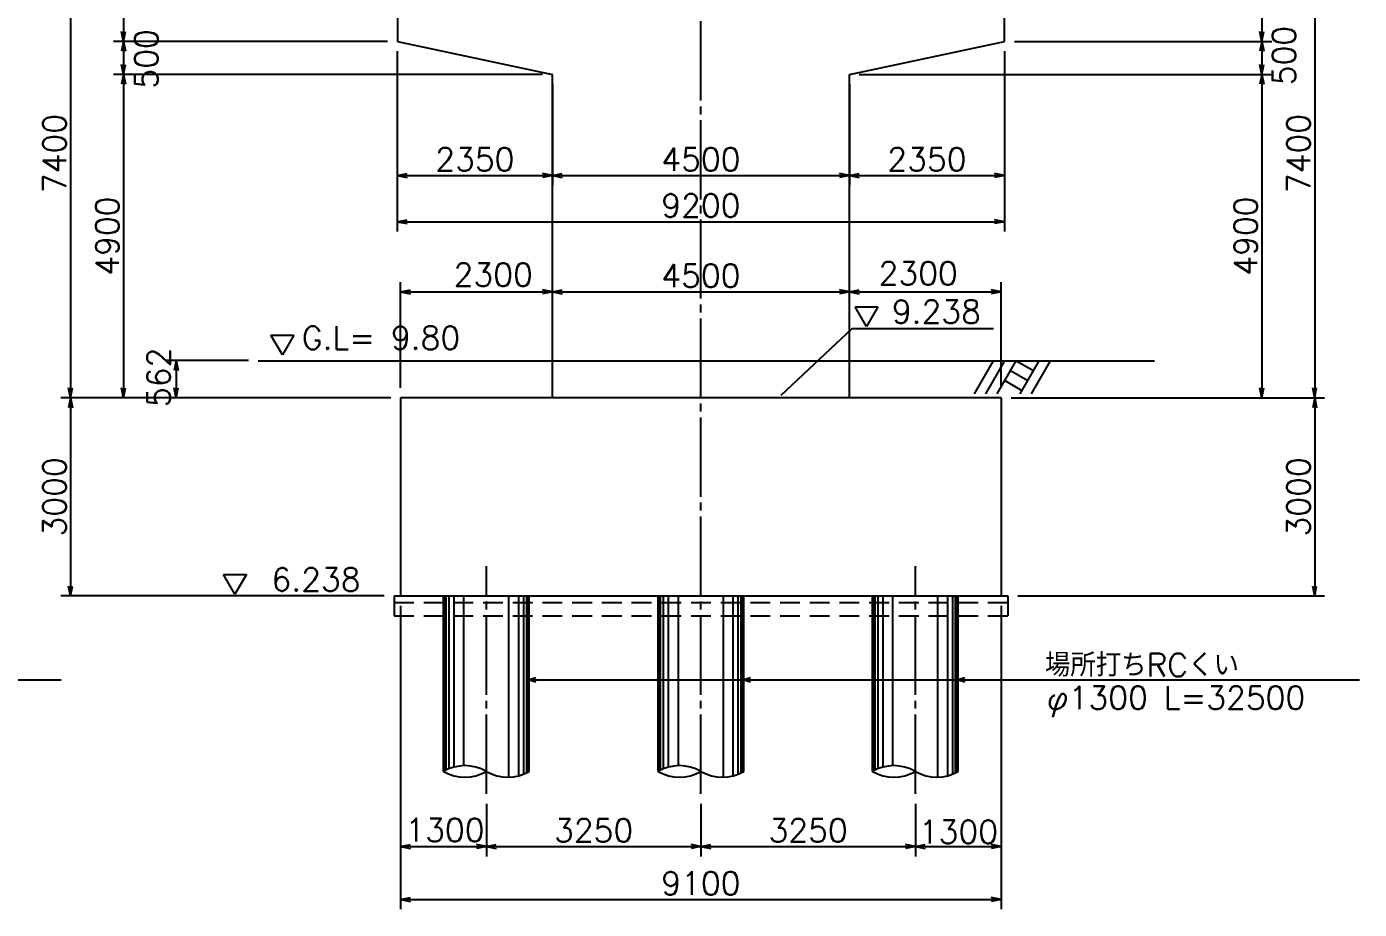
# Model space of a CAD drawing. Extents: x 284700 to 368800, y 984 to 60384.
# Drawn here: x 308576 to 328769, y 29985 to 43354 of the extents above; entities that cross this region are included whole.
import ezdxf

# ---------------------------------------------------------------- set-up
doc = ezdxf.new("R2010")
doc.units = 0
doc.header["$LTSCALE"] = 300
doc.header["$MEASUREMENT"] = 0
doc.linetypes.add('HASEN1', pattern=[3, 2, -1])
doc.linetypes.add('TEN1SEN1', pattern=[25, 20, -1.5, 2, -1.5])
doc.layers.get('0').update_dxf_attribs({"linetype": 'CONTINUOUS'})
doc.layers.get('DEFPOINTS').update_dxf_attribs({"linetype": 'CONTINUOUS'})
for name, color, linetype in [('LAYER001', 7, 'CONTINUOUS'), ('LAYER002', 3, 'CONTINUOUS'), ('寸法', 1, 'CONTINUOUS'), ('構造上部', 4, 'CONTINUOUS'), ('構造線', 3, 'CONTINUOUS'), ('記号-1', 7, 'CONTINUOUS')]:
    doc.layers.add(name, color=color, linetype=linetype)
doc.styles.get("Standard").update_dxf_attribs({"font": 'romans.shx', "bigfont": 'extfont.shx'})
doc.dimstyles.new('DIMST1_100', dxfattribs={"dimscale": 100, "dimtxt": 3.5, "dimasz": 1.5, "dimexe": 1.5, "dimexo": 1.5, "dimgap": 0.7, "dimtad": 1, "dimdec": 0, "dimzin": 0, "dimdsep": 46, "dimtxsty": 'Standard', "dimblk": 'arrow_1', "dimcen": 1.5, "dimdle": 3, "dimclrd": 1, "dimclre": 1, "dimclrt": 3, "dimaunit": 1, "dimadec": 3, "dimazin": 0, "dimtfac": 1, "dimtdec": 0, "dimtmove": 2, "dimatfit": 3, "dimldrblk": 'OPEN30', "dimfxl": 0, "dimtvp": 0.7, "dimtolj": 1, "dimtzin": 0, "dimarcsym": 0})

# ---------------------------------------------------------------- blocks, each defined once
blk = doc.blocks.new('arrow_1')
at = {"color": 0}
for p, q in [((0, 0), (-1, 0.2)), ((0, 0), (-1, -0.2)), ((-1, 0), (0, 0))]:
    blk.add_line(p, q, dxfattribs=at)
blk = doc.blocks.new('*D3')
at = {"layer": 'DEFPOINTS', "color": 0}
for p in [(321042, 39336), (316542, 37731), (321042, 37731)]:
    blk.add_point(p, dxfattribs=at)
at = {"layer": '寸法', "color": 1, "lineweight": -2}
for p, q in [((316542, 37881), (316542, 39486)), ((321042, 37881), (321042, 39486)), ((316692, 39336), (320892, 39336))]:
    blk.add_line(p, q, dxfattribs=at)
at = {"layer": '寸法', "color": 1, "lineweight": -2, "xscale": 150, "yscale": 150, "zscale": 150, "rotation": 180}
blk.add_blockref('arrow_1', (316542, 39336), dxfattribs=at)
at = {"layer": '寸法', "color": 1, "lineweight": -2, "xscale": 150, "yscale": 150, "zscale": 150}
blk.add_blockref('arrow_1', (321042, 39336), dxfattribs=at)
at = {"layer": '寸法', "color": 3, "insert": (318792, 39581), "char_height": 350, "attachment_point": 5}
blk.add_mtext('\\A1;4500', dxfattribs=at)
blk = doc.blocks.new('_Open30')
at = {"layer": '記号-1', "color": 0, "linetype": 'Continuous', "lineweight": -2}
for p, q in [((-1, 0.27), (0, 0)), ((0, 0), (-1, -0.27)), ((0, 0), (-1, 0))]:
    blk.add_line(p, q, dxfattribs=at)
blk = doc.blocks.new('*D4')
at = {"layer": 'DEFPOINTS', "color": 0}
for p in [(316542, 39336), (314242, 37731), (316542, 37731)]:
    blk.add_point(p, dxfattribs=at)
at = {"layer": '寸法', "color": 1, "lineweight": -2}
for p, q in [((314242, 37881), (314242, 39486)), ((316542, 37881), (316542, 39486)), ((314392, 39336), (316392, 39336))]:
    blk.add_line(p, q, dxfattribs=at)
at = {"layer": '寸法', "color": 1, "lineweight": -2, "xscale": 150, "yscale": 150, "zscale": 150, "rotation": 180}
blk.add_blockref('arrow_1', (314242, 39336), dxfattribs=at)
at = {"layer": '寸法', "color": 1, "lineweight": -2, "xscale": 150, "yscale": 150, "zscale": 150}
blk.add_blockref('arrow_1', (316542, 39336), dxfattribs=at)
at = {"layer": '寸法', "color": 3, "insert": (315646, 39597), "char_height": 350, "attachment_point": 5}
blk.add_mtext('\\A1;2300', dxfattribs=at)
blk = doc.blocks.new('*D5')
at = {"layer": 'DEFPOINTS', "color": 0}
for p in [(316542, 42631), (310042, 37731), (314242, 37731)]:
    blk.add_point(p, dxfattribs=at)
at = {"layer": '寸法', "color": 1, "lineweight": -2}
for p, q in [((316392, 42631), (309892, 42631)), ((310042, 42481), (310042, 37881)), ((314092, 37731), (309892, 37731))]:
    blk.add_line(p, q, dxfattribs=at)
at = {"layer": '寸法', "color": 1, "lineweight": -2, "xscale": 150, "yscale": 150, "zscale": 150}
for p, rotation in [((310042, 42631), 90), ((310042, 37731), 270)]:
    blk.add_blockref('arrow_1', p, dxfattribs=dict(at, rotation=rotation))
at = {"layer": '寸法', "color": 3, "insert": (309797, 40181), "char_height": 350, "attachment_point": 5, "rotation": 90}
blk.add_mtext('\\A1;4900', dxfattribs=at)
blk = doc.blocks.new('*D6')
at = {"layer": 'DEFPOINTS', "color": 0}
for p in [(314192, 45131), (309242, 37731), (314242, 37731)]:
    blk.add_point(p, dxfattribs=at)
at = {"layer": '寸法', "color": 1, "lineweight": -2}
for p, q in [((314042, 45131), (309092, 45131)), ((309242, 44981), (309242, 37881)), ((314092, 37731), (309092, 37731))]:
    blk.add_line(p, q, dxfattribs=at)
at = {"layer": '寸法', "color": 1, "lineweight": -2, "xscale": 150, "yscale": 150, "zscale": 150}
for p, rotation in [((309242, 45131), 90), ((309242, 37731), 270)]:
    blk.add_blockref('arrow_1', p, dxfattribs=dict(at, rotation=rotation))
at = {"layer": '寸法', "color": 3, "insert": (308997, 41431), "char_height": 350, "attachment_point": 5, "rotation": 90}
blk.add_mtext('\\A1;7400', dxfattribs=at)
blk = doc.blocks.new('*D7')
at = {"layer": 'DEFPOINTS', "color": 0}
for p in [(323342, 39336), (321042, 37731), (323342, 37731)]:
    blk.add_point(p, dxfattribs=at)
at = {"layer": '寸法', "color": 1, "lineweight": -2}
for p, q in [((321042, 37881), (321042, 39486)), ((323342, 37881), (323342, 39486)), ((321192, 39336), (323192, 39336))]:
    blk.add_line(p, q, dxfattribs=at)
at = {"layer": '寸法', "color": 1, "lineweight": -2, "xscale": 150, "yscale": 150, "zscale": 150, "rotation": 180}
blk.add_blockref('arrow_1', (321042, 39336), dxfattribs=at)
at = {"layer": '寸法', "color": 1, "lineweight": -2, "xscale": 150, "yscale": 150, "zscale": 150}
blk.add_blockref('arrow_1', (323342, 39336), dxfattribs=at)
at = {"layer": '寸法', "color": 3, "insert": (322085, 39616), "char_height": 350, "attachment_point": 5}
blk.add_mtext('\\A1;2300', dxfattribs=at)
blk = doc.blocks.new('*D8')
at = {"layer": 'DEFPOINTS', "color": 0}
for p in [(321042, 42631), (323342, 37731), (327292, 37731)]:
    blk.add_point(p, dxfattribs=at)
at = {"layer": '寸法', "color": 1, "lineweight": -2}
for p, q in [((321192, 42631), (327442, 42631)), ((327292, 42481), (327292, 37881)), ((323492, 37731), (327442, 37731))]:
    blk.add_line(p, q, dxfattribs=at)
at = {"layer": '寸法', "color": 1, "lineweight": -2, "xscale": 150, "yscale": 150, "zscale": 150}
for p, rotation in [((327292, 42631), 90), ((327292, 37731), 270)]:
    blk.add_blockref('arrow_1', p, dxfattribs=dict(at, rotation=rotation))
at = {"layer": '寸法', "color": 3, "insert": (327047, 40181), "char_height": 350, "attachment_point": 5, "rotation": 90}
blk.add_mtext('\\A1;4900', dxfattribs=at)
blk = doc.blocks.new('*D9')
at = {"layer": 'DEFPOINTS', "color": 0}
for p in [(323392, 45131), (323342, 37731), (328092, 37731)]:
    blk.add_point(p, dxfattribs=at)
at = {"layer": '寸法', "color": 1, "lineweight": -2}
for p, q in [((323542, 45131), (328242, 45131)), ((328092, 44981), (328092, 37881)), ((323492, 37731), (328242, 37731))]:
    blk.add_line(p, q, dxfattribs=at)
at = {"layer": '寸法', "color": 1, "lineweight": -2, "xscale": 150, "yscale": 150, "zscale": 150}
for p, rotation in [((328092, 45131), 90), ((328092, 37731), 270)]:
    blk.add_blockref('arrow_1', p, dxfattribs=dict(at, rotation=rotation))
at = {"layer": '寸法', "color": 3, "insert": (327847, 41431), "char_height": 350, "attachment_point": 5, "rotation": 90}
blk.add_mtext('\\A1;7400', dxfattribs=at)
blk = doc.blocks.new('*D10')
at = {"layer": 'DEFPOINTS', "color": 0, "linetype": 'Continuous'}
for p in [(312085, 38295), (310842, 37731), (314242, 37731)]:
    blk.add_point(p, dxfattribs=at)
at = {"layer": '構造上部', "color": 1, "linetype": 'Continuous', "lineweight": -2}
for p, q in [((311935, 38295), (310692, 38295)), ((310842, 38145), (310842, 37881)), ((314092, 37731), (310692, 37731))]:
    blk.add_line(p, q, dxfattribs=at)
at = {"layer": '構造上部', "color": 1, "linetype": 'Continuous', "lineweight": -2, "xscale": 150, "yscale": 150, "zscale": 150}
for p, rotation in [((310842, 38295), 90), ((310842, 37731), 270)]:
    blk.add_blockref('arrow_1', p, dxfattribs=dict(at, rotation=rotation))
at = {"layer": '構造上部', "color": 3, "linetype": 'Continuous', "insert": (310577, 38042), "char_height": 350, "attachment_point": 5, "rotation": 90}
blk.add_mtext('\\A1;562', dxfattribs=at)
blk = doc.blocks.new('*D11')
at = {"layer": 'DEFPOINTS', "color": 0}
for p in [(314242, 37731), (309242, 34731), (314142, 34731)]:
    blk.add_point(p, dxfattribs=at)
at = {"layer": '寸法', "color": 1, "lineweight": -2}
for p, q in [((314092, 37731), (309092, 37731)), ((309242, 37581), (309242, 34881)), ((313992, 34731), (309092, 34731))]:
    blk.add_line(p, q, dxfattribs=at)
at = {"layer": '寸法', "color": 1, "lineweight": -2, "xscale": 150, "yscale": 150, "zscale": 150}
for p, rotation in [((309242, 37731), 90), ((309242, 34731), 270)]:
    blk.add_blockref('arrow_1', p, dxfattribs=dict(at, rotation=rotation))
at = {"layer": '寸法', "color": 3, "insert": (308997, 36231), "char_height": 350, "attachment_point": 5, "rotation": 90}
blk.add_mtext('\\A1;3000', dxfattribs=at)
blk = doc.blocks.new('*D12')
at = {"layer": 'DEFPOINTS', "color": 0}
for p in [(323342, 37731), (323442, 34731), (328092, 34731)]:
    blk.add_point(p, dxfattribs=at)
at = {"layer": '寸法', "color": 1, "lineweight": -2}
for p, q in [((323492, 37731), (328242, 37731)), ((328092, 37581), (328092, 34881)), ((323592, 34731), (328242, 34731))]:
    blk.add_line(p, q, dxfattribs=at)
at = {"layer": '寸法', "color": 1, "lineweight": -2, "xscale": 150, "yscale": 150, "zscale": 150}
for p, rotation in [((328092, 37731), 90), ((328092, 34731), 270)]:
    blk.add_blockref('arrow_1', p, dxfattribs=dict(at, rotation=rotation))
at = {"layer": '寸法', "color": 3, "insert": (327847, 36231), "char_height": 350, "attachment_point": 5, "rotation": 90}
blk.add_mtext('\\A1;3000', dxfattribs=at)
blk = doc.blocks.new('*D13')
at = {"layer": 'DEFPOINTS', "color": 0}
for p in [(314192, 43131), (323392, 43131), (323392, 40400)]:
    blk.add_point(p, dxfattribs=at)
at = {"layer": '寸法', "color": 1, "lineweight": -2}
for p, q in [((314192, 42981), (314192, 40250)), ((323392, 42981), (323392, 40250)), ((314342, 40400), (323242, 40400))]:
    blk.add_line(p, q, dxfattribs=at)
at = {"layer": '寸法', "color": 1, "lineweight": -2, "xscale": 150, "yscale": 150, "zscale": 150, "rotation": 180}
blk.add_blockref('arrow_1', (314192, 40400), dxfattribs=at)
at = {"layer": '寸法', "color": 1, "lineweight": -2, "xscale": 150, "yscale": 150, "zscale": 150}
blk.add_blockref('arrow_1', (323392, 40400), dxfattribs=at)
at = {"layer": '寸法', "color": 3, "insert": (318792, 40645), "char_height": 350, "attachment_point": 5}
blk.add_mtext('\\A1;9200', dxfattribs=at)
blk = doc.blocks.new('*D18')
at = {"layer": 'DEFPOINTS', "color": 0}
for p in [(314192, 43131), (310042, 42631), (316542, 42631)]:
    blk.add_point(p, dxfattribs=at)
at = {"layer": '寸法', "color": 1, "lineweight": -2}
for p, q in [((314042, 43131), (309892, 43131)), ((310042, 42981), (310042, 42781)), ((316392, 42631), (309892, 42631))]:
    blk.add_line(p, q, dxfattribs=at)
at = {"layer": '寸法', "color": 1, "lineweight": -2, "xscale": 150, "yscale": 150, "zscale": 150}
for p, rotation in [((310042, 43131), 90), ((310042, 42631), 270)]:
    blk.add_blockref('arrow_1', p, dxfattribs=dict(at, rotation=rotation))
at = {"layer": '寸法', "color": 3, "insert": (310388, 42865), "char_height": 350, "attachment_point": 5, "rotation": 90}
blk.add_mtext('\\A1;500', dxfattribs=at)
blk = doc.blocks.new('*D19')
at = {"layer": 'DEFPOINTS', "color": 0}
for p in [(314192, 45131), (310042, 43131), (314192, 43131)]:
    blk.add_point(p, dxfattribs=at)
at = {"layer": '寸法', "color": 1, "lineweight": -2}
for p, q in [((314042, 45131), (309892, 45131)), ((310042, 44981), (310042, 43281)), ((314042, 43131), (309892, 43131))]:
    blk.add_line(p, q, dxfattribs=at)
at = {"layer": '寸法', "color": 1, "lineweight": -2, "xscale": 150, "yscale": 150, "zscale": 150}
for p, rotation in [((310042, 45131), 90), ((310042, 43131), 270)]:
    blk.add_blockref('arrow_1', p, dxfattribs=dict(at, rotation=rotation))
at = {"layer": '寸法', "color": 3, "insert": (309797, 44131), "char_height": 350, "attachment_point": 5, "rotation": 90}
blk.add_mtext('\\A1;2000', dxfattribs=at)
blk = doc.blocks.new('*D20')
at = {"layer": 'DEFPOINTS', "color": 0}
for p in [(316542, 42631), (321042, 42631), (321042, 41100)]:
    blk.add_point(p, dxfattribs=at)
at = {"layer": '寸法', "color": 1, "lineweight": -2}
for p, q in [((316542, 42481), (316542, 40950)), ((321042, 42481), (321042, 40950)), ((316692, 41100), (320892, 41100))]:
    blk.add_line(p, q, dxfattribs=at)
at = {"layer": '寸法', "color": 1, "lineweight": -2, "xscale": 150, "yscale": 150, "zscale": 150, "rotation": 180}
blk.add_blockref('arrow_1', (316542, 41100), dxfattribs=at)
at = {"layer": '寸法', "color": 1, "lineweight": -2, "xscale": 150, "yscale": 150, "zscale": 150}
blk.add_blockref('arrow_1', (321042, 41100), dxfattribs=at)
at = {"layer": '寸法', "color": 3, "insert": (318792, 41345), "char_height": 350, "attachment_point": 5}
blk.add_mtext('\\A1;4500', dxfattribs=at)
blk = doc.blocks.new('*D21')
at = {"layer": 'DEFPOINTS', "color": 0}
for p in [(314192, 42829), (316542, 42631), (316542, 41100)]:
    blk.add_point(p, dxfattribs=at)
at = {"layer": '寸法', "color": 1, "lineweight": -2}
for p, q in [((314192, 42679), (314192, 40950)), ((316542, 42481), (316542, 40950)), ((314342, 41100), (316392, 41100))]:
    blk.add_line(p, q, dxfattribs=at)
at = {"layer": '寸法', "color": 1, "lineweight": -2, "xscale": 150, "yscale": 150, "zscale": 150, "rotation": 180}
blk.add_blockref('arrow_1', (314192, 41100), dxfattribs=at)
at = {"layer": '寸法', "color": 1, "lineweight": -2, "xscale": 150, "yscale": 150, "zscale": 150}
blk.add_blockref('arrow_1', (316542, 41100), dxfattribs=at)
at = {"layer": '寸法', "color": 3, "insert": (315367, 41345), "char_height": 350, "attachment_point": 5}
blk.add_mtext('\\A1;2350', dxfattribs=at)
blk = doc.blocks.new('*D22')
at = {"layer": 'DEFPOINTS', "color": 0}
for p in [(323392, 43131), (321042, 42631), (327292, 42631)]:
    blk.add_point(p, dxfattribs=at)
at = {"layer": '寸法', "color": 1, "lineweight": -2}
for p, q in [((323542, 43131), (327442, 43131)), ((327292, 42981), (327292, 42781)), ((321192, 42631), (327442, 42631))]:
    blk.add_line(p, q, dxfattribs=at)
at = {"layer": '寸法', "color": 1, "lineweight": -2, "xscale": 150, "yscale": 150, "zscale": 150}
for p, rotation in [((327292, 43131), 90), ((327292, 42631), 270)]:
    blk.add_blockref('arrow_1', p, dxfattribs=dict(at, rotation=rotation))
at = {"layer": '寸法', "color": 3, "insert": (327626, 42916), "char_height": 350, "attachment_point": 5, "rotation": 90}
blk.add_mtext('\\A1;500', dxfattribs=at)
blk = doc.blocks.new('*D23')
at = {"layer": 'DEFPOINTS', "color": 0}
for p in [(323392, 42829), (321042, 42631), (323392, 41100)]:
    blk.add_point(p, dxfattribs=at)
at = {"layer": '寸法', "color": 1, "lineweight": -2}
for p, q in [((323392, 42679), (323392, 40950)), ((321042, 42481), (321042, 40950)), ((321192, 41100), (323242, 41100))]:
    blk.add_line(p, q, dxfattribs=at)
at = {"layer": '寸法', "color": 1, "lineweight": -2, "xscale": 150, "yscale": 150, "zscale": 150, "rotation": 180}
blk.add_blockref('arrow_1', (321042, 41100), dxfattribs=at)
at = {"layer": '寸法', "color": 1, "lineweight": -2, "xscale": 150, "yscale": 150, "zscale": 150}
blk.add_blockref('arrow_1', (323392, 41100), dxfattribs=at)
at = {"layer": '寸法', "color": 3, "insert": (322217, 41345), "char_height": 350, "attachment_point": 5}
blk.add_mtext('\\A1;2350', dxfattribs=at)
blk = doc.blocks.new('*D24')
at = {"layer": 'DEFPOINTS', "color": 0}
for p in [(323392, 45131), (323392, 43131), (327292, 43131)]:
    blk.add_point(p, dxfattribs=at)
at = {"layer": '寸法', "color": 1, "lineweight": -2}
for p, q in [((323542, 45131), (327442, 45131)), ((327292, 44981), (327292, 43281)), ((323542, 43131), (327442, 43131))]:
    blk.add_line(p, q, dxfattribs=at)
at = {"layer": '寸法', "color": 1, "lineweight": -2, "xscale": 150, "yscale": 150, "zscale": 150}
for p, rotation in [((327292, 45131), 90), ((327292, 43131), 270)]:
    blk.add_blockref('arrow_1', p, dxfattribs=dict(at, rotation=rotation))
at = {"layer": '寸法', "color": 3, "insert": (327047, 44131), "char_height": 350, "attachment_point": 5, "rotation": 90}
blk.add_mtext('\\A1;2000', dxfattribs=at)
blk = doc.blocks.new('*D27')
at = {"layer": 'DEFPOINTS', "color": 0, "linetype": 'Continuous'}
for p in [(314242, 34731), (323342, 34731), (323342, 30135)]:
    blk.add_point(p, dxfattribs=at)
at = {"layer": '構造上部', "color": 1, "linetype": 'Continuous', "lineweight": -2}
for p, q in [((314242, 34581), (314242, 29985)), ((323342, 34581), (323342, 29985)), ((314392, 30135), (323192, 30135))]:
    blk.add_line(p, q, dxfattribs=at)
at = {"layer": '構造上部', "color": 1, "linetype": 'Continuous', "lineweight": -2, "xscale": 150, "yscale": 150, "zscale": 150, "rotation": 180}
blk.add_blockref('arrow_1', (314242, 30135), dxfattribs=at)
at = {"layer": '構造上部', "color": 1, "linetype": 'Continuous', "lineweight": -2, "xscale": 150, "yscale": 150, "zscale": 150}
blk.add_blockref('arrow_1', (323342, 30135), dxfattribs=at)
at = {"layer": '構造上部', "color": 3, "linetype": 'Continuous', "insert": (318792, 30380), "char_height": 350, "attachment_point": 5}
blk.add_mtext('\\A1;9100', dxfattribs=at)
blk = doc.blocks.new('*D28')
at = {"layer": 'DEFPOINTS', "color": 0, "linetype": 'Continuous'}
for p in [(314242, 34431), (315542, 31735), (315542, 30935)]:
    blk.add_point(p, dxfattribs=at)
at = {"layer": '構造上部', "color": 1, "linetype": 'Continuous', "lineweight": -2}
for p, q in [((314242, 34281), (314242, 30785)), ((315542, 31585), (315542, 30785)), ((314392, 30935), (315392, 30935))]:
    blk.add_line(p, q, dxfattribs=at)
at = {"layer": '構造上部', "color": 1, "linetype": 'Continuous', "lineweight": -2, "xscale": 150, "yscale": 150, "zscale": 150, "rotation": 180}
blk.add_blockref('arrow_1', (314242, 30935), dxfattribs=at)
at = {"layer": '構造上部', "color": 1, "linetype": 'Continuous', "lineweight": -2, "xscale": 150, "yscale": 150, "zscale": 150}
blk.add_blockref('arrow_1', (315542, 30935), dxfattribs=at)
at = {"layer": '構造上部', "color": 3, "linetype": 'Continuous', "insert": (314914, 31186), "char_height": 350, "attachment_point": 5}
blk.add_mtext('\\A1;1300', dxfattribs=at)
blk = doc.blocks.new('*D29')
at = {"layer": 'DEFPOINTS', "color": 0, "linetype": 'Continuous'}
for p in [(315542, 31735), (318792, 31735), (318792, 30935)]:
    blk.add_point(p, dxfattribs=at)
at = {"layer": '構造上部', "color": 1, "linetype": 'Continuous', "lineweight": -2}
for p, q in [((315542, 31585), (315542, 30785)), ((318792, 31585), (318792, 30785)), ((315692, 30935), (318642, 30935))]:
    blk.add_line(p, q, dxfattribs=at)
at = {"layer": '構造上部', "color": 1, "linetype": 'Continuous', "lineweight": -2, "xscale": 150, "yscale": 150, "zscale": 150, "rotation": 180}
blk.add_blockref('arrow_1', (315542, 30935), dxfattribs=at)
at = {"layer": '構造上部', "color": 1, "linetype": 'Continuous', "lineweight": -2, "xscale": 150, "yscale": 150, "zscale": 150}
blk.add_blockref('arrow_1', (318792, 30935), dxfattribs=at)
at = {"layer": '構造上部', "color": 3, "linetype": 'Continuous', "insert": (317167, 31180), "char_height": 350, "attachment_point": 5}
blk.add_mtext('\\A1;3250', dxfattribs=at)
blk = doc.blocks.new('*D30')
at = {"layer": 'DEFPOINTS', "color": 0, "linetype": 'Continuous'}
for p in [(318792, 31735), (322042, 31735), (322042, 30935)]:
    blk.add_point(p, dxfattribs=at)
at = {"layer": '構造上部', "color": 1, "linetype": 'Continuous', "lineweight": -2}
for p, q in [((318792, 31585), (318792, 30785)), ((322042, 31585), (322042, 30785)), ((318942, 30935), (321892, 30935))]:
    blk.add_line(p, q, dxfattribs=at)
at = {"layer": '構造上部', "color": 1, "linetype": 'Continuous', "lineweight": -2, "xscale": 150, "yscale": 150, "zscale": 150, "rotation": 180}
blk.add_blockref('arrow_1', (318792, 30935), dxfattribs=at)
at = {"layer": '構造上部', "color": 1, "linetype": 'Continuous', "lineweight": -2, "xscale": 150, "yscale": 150, "zscale": 150}
blk.add_blockref('arrow_1', (322042, 30935), dxfattribs=at)
at = {"layer": '構造上部', "color": 3, "linetype": 'Continuous', "insert": (320417, 31180), "char_height": 350, "attachment_point": 5}
blk.add_mtext('\\A1;3250', dxfattribs=at)
blk = doc.blocks.new('*D31')
at = {"layer": 'DEFPOINTS', "color": 0, "linetype": 'Continuous'}
for p in [(323342, 34431), (322042, 31735), (323342, 30935)]:
    blk.add_point(p, dxfattribs=at)
at = {"layer": '構造上部', "color": 1, "linetype": 'Continuous', "lineweight": -2}
for p, q in [((323342, 34281), (323342, 30785)), ((322042, 31585), (322042, 30785)), ((322192, 30935), (323192, 30935))]:
    blk.add_line(p, q, dxfattribs=at)
at = {"layer": '構造上部', "color": 1, "linetype": 'Continuous', "lineweight": -2, "xscale": 150, "yscale": 150, "zscale": 150, "rotation": 180}
blk.add_blockref('arrow_1', (322042, 30935), dxfattribs=at)
at = {"layer": '構造上部', "color": 1, "linetype": 'Continuous', "lineweight": -2, "xscale": 150, "yscale": 150, "zscale": 150}
blk.add_blockref('arrow_1', (323342, 30935), dxfattribs=at)
at = {"layer": '構造上部', "color": 3, "linetype": 'Continuous', "insert": (322694, 31159), "char_height": 350, "attachment_point": 5}
blk.add_mtext('\\A1;1300', dxfattribs=at)

msp = doc.modelspace()

# ---------------------------------------------------------------- linework, layer by layer
at = {"layer": 'LAYER001', "color": 3, "linetype": 'HASEN1', "ltscale": 0.5}
for p, q in [((314142.18461, 34631.11503), (323442.18461, 34631.11503)), ((314142.18461, 34431.11503), (323442.18461, 34431.11503))]:
    msp.add_line(p, q, dxfattribs=at)
at = {"layer": 'LAYER002', "color": 1, "linetype": 'Continuous', "flags": 128}
for points in [[(302674.43406, 33460.65827), (309098.44406, 33460.65827)], [(316292.18461, 33490.66827), (316192.18461, 33460.65827), (316292.18461, 33430.65827)], [(316192.26994, 33460.65827), (322413.35498, 33460.65827)], [(319542.18461, 33490.66827), (319442.18461, 33460.65827), (319542.18461, 33430.65827)], [(322413.35498, 33460.65827), (324144.94498, 33460.65827)], [(322792.18461, 33490.66827), (322692.18461, 33460.65827), (322792.18461, 33430.65827)], [(324144.94498, 33460.65827), (328768.95498, 33460.65827)]]:
    msp.add_lwpolyline(points, dxfattribs=at)
at = {"layer": '寸法', "color": 1, "linetype": 'Continuous'}
for p, q in [((321127.93442, 39111.2869), (321474.34442, 39111.2869)), ((321301.13442, 38811.2869), (321127.93442, 39111.2869)), ((321474.34442, 39111.2869), (321301.13442, 38811.2869)), ((312450.93576, 38382.60093), (312277.73576, 38682.60093)), ((312277.73576, 38682.60093), (312624.14576, 38682.60093)), ((312624.14576, 38682.60093), (312450.93576, 38382.60093)), ((311731.96315, 34756.17211), (311558.76315, 35056.17211)), ((311558.76315, 35056.17211), (311905.17315, 35056.17211)), ((311905.17315, 35056.17211), (311731.96315, 34756.17211))]:
    msp.add_line(p, q, dxfattribs=at)
at = {"layer": '寸法', "color": 1}
for q in [(320001.82894, 37766.82052), (323225.61622, 38783.50561)]:
    msp.add_line((321084.18928, 38783.50561), q, dxfattribs=at)
at = {"layer": '構造上部', "linetype": 'Continuous'}
for p, q in [((314892.26994, 32074.08454), (314892.26994, 34731.11503)), ((314907.26994, 32082.48231), (314907.26994, 34731.11503)), ((314932.26994, 32095.3555), (314932.26994, 34731.11503)), ((314977.26994, 32115.23756), (314977.26994, 34731.11503)), ((315052.26994, 32139.87703), (315052.26994, 34731.11503)), ((315202.26994, 32160.99493), (315202.26994, 34731.11503)), ((315882.26994, 31987.17416), (315882.26994, 34731.11503)), ((316032.26994, 32008.29206), (316032.26994, 34731.11503)), ((316107.26994, 32032.93152), (316107.26994, 34731.11503)), ((316152.26994, 32052.81359), (316152.26994, 34731.11503)), ((316177.26994, 32065.68678), (316177.26994, 34731.11503)), ((316192.26994, 32074.08454), (316192.26994, 34731.11503)), ((318142.26994, 32074.08454), (318142.26994, 34731.11503)), ((318157.26994, 32082.48231), (318157.26994, 34731.11503)), ((318182.26994, 32095.3555), (318182.26994, 34731.11503)), ((318227.26994, 32115.23756), (318227.26994, 34731.11503)), ((318302.26994, 32139.87703), (318302.26994, 34731.11503)), ((318452.26994, 32160.99493), (318452.26994, 34731.11503)), ((319132.26994, 31987.17416), (319132.26994, 34731.11503)), ((319282.26994, 32008.29206), (319282.26994, 34731.11503)), ((319357.26994, 32032.93152), (319357.26994, 34731.11503)), ((319402.26994, 32052.81359), (319402.26994, 34731.11503)), ((319427.26994, 32065.68678), (319427.26994, 34731.11503)), ((319442.26994, 32074.08454), (319442.26994, 34731.11503)), ((321392.18461, 32074.08454), (321392.18461, 34731.11503)), ((321407.18461, 32082.48231), (321407.18461, 34731.11503)), ((321432.18461, 32095.3555), (321432.18461, 34731.11503)), ((321477.18461, 32115.23756), (321477.18461, 34731.11503)), ((321552.18461, 32139.87703), (321552.18461, 34731.11503)), ((321702.18461, 32160.99493), (321702.18461, 34731.11503)), ((322382.18461, 31987.17416), (322382.18461, 34731.11503)), ((322532.18461, 32008.29206), (322532.18461, 34731.11503)), ((322607.18461, 32032.93152), (322607.18461, 34731.11503)), ((322652.18461, 32052.81359), (322652.18461, 34731.11503)), ((322677.18461, 32065.68678), (322677.18461, 34731.11503)), ((322692.18461, 32074.08454), (322692.18461, 34731.11503))]:
    msp.add_line(p, q, dxfattribs=at)
for centre, start, end in [((315217.26994, 31511.16803), 60, 120), ((318467.26994, 31511.16803), 60, 120), ((321717.18461, 31511.16803), 60, 120), ((315217.26994, 32637.00106), 240, 300), ((315867.26994, 32637.00106), 240, 300), ((318467.26994, 32637.00106), 240, 300), ((319117.26994, 32637.00106), 240, 300), ((321717.18461, 32637.00106), 240, 300), ((322367.18461, 32637.00106), 240, 300)]:
    msp.add_arc(centre, 650, start, end, dxfattribs=at)
at = {"layer": '構造線', "color": 1, "linetype": 'TEN1SEN1', "ltscale": 0.2}
for p, q in [((318792.26994, 31734.97339), (318792.26994, 54304.75057)), ((315542.18461, 31734.97361), (315542.18461, 35180.74704)), ((322042.18461, 31734.93361), (322042.18461, 35180.70704))]:
    msp.add_line(p, q, dxfattribs=at)
at = {"layer": '構造線', "linetype": 'Continuous'}
for p, q in [((314192.25994, 45131.15503), (314192.25994, 43131.15503)), ((323392.25994, 43131.15503), (323392.25994, 45131.15503)), ((314192.25994, 43131.15503), (316542.25403, 42631.15957)), ((321042.25403, 42631.15371), (323392.25994, 43131.15503)), ((316542.17461, 37731.15503), (316542.25403, 42631.15957)), ((321042.17461, 37731.15503), (321042.25403, 42631.15371)), ((312084.58155, 38294.74061), (325666.55155, 38294.74061)), ((314242.18461, 37731.15503), (314242.18461, 34731.11503)), ((323342.18461, 37731.15503), (314242.18461, 37731.15503)), ((321842.18461, 37731.15503), (315742.18461, 37731.15503)), ((323342.18461, 37731.15503), (323342.18461, 34731.11503)), ((314142.18461, 34731.11503), (314242.18461, 34731.15503)), ((314142.18461, 34731.11503), (314142.18461, 34431.11503)), ((314242.18461, 34731.11503), (323342.18461, 34731.11503)), ((323342.18461, 34731.11503), (323442.18461, 34731.07503)), ((323442.18461, 34731.07503), (323442.18461, 34431.11503))]:
    msp.add_line(p, q, dxfattribs=at)
at = {"layer": '構造線', "color": 4, "linetype": 'Continuous'}
for p, q in [((322935.67469, 37794.74061), (323224.34469, 38294.74061)), ((323108.87469, 37794.74061), (323397.55469, 38294.74061)), ((323282.08469, 37794.74061), (323570.75469, 38294.74061)), ((323570.75469, 38294.74061), (323830.56469, 38144.74061)), ((323628.49469, 37794.74061), (323917.16469, 38294.74061)), ((323801.69469, 37794.74061), (324090.38247, 38294.74061)), ((323397.55469, 37994.74061), (323657.36469, 37844.74061)), ((323484.15469, 38144.74061), (323743.96469, 37994.74061))]:
    msp.add_line(p, q, dxfattribs=at)

# ---------------------------------------------------------------- texts
at = {"layer": '寸法', "color": 3}
for s, p in [('9.238', (321685.51424, 38861.2769)), ('G.L= 9.80', (312744.67857, 38465.90861)), ('6.238', (312285.13161, 34806.16211)), ('場所打ちRCくい', (324004.88297, 33510.65827)), ('φ1300 L=32500', (324034.87297, 33014.49274))]:
    msp.add_text(s, height=350, dxfattribs=at).set_placement(p)

# ---------------------------------------------------------------- dimensions: what is measured, and where the dimension line sits
for base, p1, p2, picture, middle in [((309242.18244, 37731.15503), (314192.25994, 45131.15503), (314242.18461, 37731.15503), '*D6', (308997.18244, 41431.15503)), ((310042.18244, 43131.15503), (314192.25994, 45131.15503), (314192.25994, 43131.15503), '*D19', (309797.18244, 44131.15503)), ((328092.00244, 37731.15503), (323392.25994, 45131.15503), (323342.18461, 37731.15503), '*D9', (327847.00244, 41431.15503)), ((327292.00244, 43131.15503), (323392.25994, 45131.15503), (323392.25994, 43131.15503), '*D24', (327047.00244, 44131.15503)), ((310042.18244, 37731.15503), (316542.25403, 42631.15957), (314242.18461, 37731.15503), '*D5', (309797.18244, 40181.1573)), ((327292.00244, 37731.15503), (321042.25403, 42631.15371), (323342.18461, 37731.15503), '*D8', (327047.00244, 40181.15437)), ((309242.18244, 34731.11503), (314242.18461, 37731.15503), (314142.18461, 34731.11503), '*D11', (308997.18244, 36231.13503)), ((328092.00244, 34731.07503), (323342.18461, 37731.15503), (323442.18461, 34731.07503), '*D12', (327847.00244, 36231.11503))]:
    dim = msp.add_linear_dim(base=base, p1=p1, p2=p2, angle=90, dimstyle='DIMST1_100', dxfattribs=at)
    dim.commit()
    dim.dimension.update_dxf_attribs({"geometry": picture, "text_midpoint": middle})
for base, p1, p2, picture, middle in [((310042.18244, 42631.15957), (314192.25994, 43131.15503), (316542.25403, 42631.15957), '*D18', (310388.28865, 42865.19687)), ((327292.00244, 42631.15371), (323392.25994, 43131.15503), (321042.25403, 42631.15371), '*D22', (327626.39131, 42916.45728))]:
    dim = msp.add_linear_dim(base=base, p1=p1, p2=p2, angle=90, dimstyle='DIMST1_100', dxfattribs=at)
    dim.commit()
    dim.dimension.update_dxf_attribs({"geometry": picture, "text_midpoint": middle, "dimtype": 160})
for base, p1, p2, picture, middle in [((323392.25994, 40399.77418), (314192.25994, 43131.15503), (323392.25994, 43131.15503), '*D13', (318792.25994, 40644.77418)), ((316542.25403, 41099.77418), (314192.25994, 42829.15503), (316542.25403, 42631.15957), '*D21', (315367.25699, 41344.77418)), ((323392.25994, 41099.77418), (321042.25403, 42631.15371), (323392.25994, 42829.15503), '*D23', (322217.25699, 41344.77418)), ((321042.25403, 41099.77418), (316542.25403, 42631.15957), (321042.25403, 42631.15371), '*D20', (318792.25403, 41344.77418))]:
    dim = msp.add_linear_dim(base=base, p1=p1, p2=p2, dimstyle='DIMST1_100', dxfattribs=at)
    dim.commit()
    dim.dimension.update_dxf_attribs({"geometry": picture, "text_midpoint": middle})
at = {"layer": '寸法', "color": 1}
for base, p1, p2, picture, middle in [((316542.17461, 39336.17902), (314242.18461, 37731.15503), (316542.17461, 37731.15503), '*D4', (315645.64976, 39597.41609)), ((323342.18461, 39336.17902), (321042.17461, 37731.15503), (323342.18461, 37731.15503), '*D7', (322084.7558, 39616.32036))]:
    dim = msp.add_linear_dim(base=base, p1=p1, p2=p2, dimstyle='DIMST1_100', dxfattribs=at)
    dim.commit()
    dim.dimension.update_dxf_attribs({"geometry": picture, "text_midpoint": middle, "dimtype": 160})
dim = msp.add_linear_dim(base=(321042.17461, 39336.17902), p1=(316542.17461, 37731.15503), p2=(321042.17461, 37731.15503), dimstyle='DIMST1_100', dxfattribs=at)
dim.commit()
dim.dimension.update_dxf_attribs({"geometry": '*D3', "text_midpoint": (318792.17461, 39581.17902)})
at = {"layer": '構造上部', "linetype": 'Continuous'}
dim = msp.add_linear_dim(base=(310842.18244, 37731.15503), p1=(312084.58155, 38294.74061), p2=(314242.18461, 37731.15503), angle=90, text='562', dimstyle='DIMST1_100', dxfattribs=at)
dim.commit()
dim.dimension.update_dxf_attribs({"geometry": '*D10', "text_midpoint": (310576.53594, 38042.44731), "dimtype": 160})
for base, p1, p2, picture, middle in [((323342.18461, 30134.97339), (314242.18461, 34731.11503), (323342.18461, 34731.11503), '*D27', (318792.18461, 30379.97339)), ((318792.26994, 30934.97339), (315542.18461, 31734.97361), (318792.26994, 31734.97339), '*D29', (317167.22728, 31179.97339)), ((322042.18461, 30934.97339), (318792.26994, 31734.97339), (322042.18461, 31734.93361), '*D30', (320417.22728, 31179.97339))]:
    dim = msp.add_linear_dim(base=base, p1=p1, p2=p2, dimstyle='DIMST1_100', dxfattribs=at)
    dim.commit()
    dim.dimension.update_dxf_attribs({"geometry": picture, "text_midpoint": middle})
for base, p1, p2, picture, middle in [((315542.18461, 30934.97339), (314242.18461, 34431.11503), (315542.18461, 31734.97361), '*D28', (314913.65992, 31185.86866)), ((323342.18461, 30934.97339), (322042.18461, 31734.93361), (323342.18461, 34431.11503), '*D31', (322693.62834, 31158.94662))]:
    dim = msp.add_linear_dim(base=base, p1=p1, p2=p2, dimstyle='DIMST1_100', dxfattribs=at)
    dim.commit()
    dim.dimension.update_dxf_attribs({"geometry": picture, "text_midpoint": middle, "dimtype": 160})

doc.saveas('drawing.dxf')
